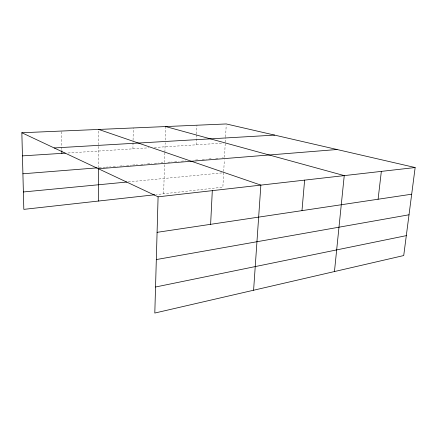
<?xml version="1.0" encoding="UTF-8"?>
<svg xmlns="http://www.w3.org/2000/svg" width="437" height="437" viewBox="0 0 437 437"><rect width="100%" height="100%" fill="white"/><g stroke="black" fill="none" stroke-linecap="round" stroke-linejoin="round"><path stroke-width="0.33" stroke-dasharray="2.19 1.64" d="M98.522 167.759L98.686 129.439M132.919 148.848L133.061 140.758M133.072 140.086L133.29 127.954M163.635 193.782L164.563 163.165M164.886 152.688L164.585 162.498L161.187 162.772M164.902 152.032L165.186 142.752M165.268 140.053L165.678 126.561M196.109 144.822L196.541 134.683M196.574 134.006L196.945 125.217M223.64 172.762L222.865 187.183L156.244 194.607M223.711 171.457L224.345 159.691M225.213 143.642L224.454 157.73L222.433 157.894M225.29 142.287L225.547 137.535M225.579 136.857L226.202 125.31M128.27 181.907L222.302 172.888M99.188 167.71L105.208 167.229M105.88 167.174L110.561 166.803M113.238 166.59L117.247 166.268M119.924 166.055L123.939 165.738M126.61 165.525L131.291 165.153M132.63 165.044L137.387 164.667M140.79 164.394L144.865 164.072M147.586 163.853L151.666 163.525M154.387 163.312L158.467 162.985M167.939 162.231L171.97 161.909M174.653 161.695L178.678 161.379M181.366 161.16L185.392 160.843M195.465 160.04L198.835 159.773M202.205 159.505L206.248 159.183M208.946 158.964L212.316 158.697M215.687 158.429L219.057 158.161M67.981 152.983L148.99 147.821M154.348 147.482L223.22 143.096M61.639 131.712L61.786 146.603M61.797 147.28L61.825 149.984"/><path stroke-width="0.66" d="M98.38 201.058L98.522 168.442M21.85 132.75L158.09 196.819L154.807 313.045L403.722 255.552L415.15 167.535L226.279 123.955L21.85 132.75L23.822 209.367L154.9 194.755M210.623 224.318L212.306 190.641M253.597 290.228L260.867 185.108L98.686 129.439M301.983 210.634L304.622 180.126M334.452 271.552L344.247 175.614L165.678 126.561M378.092 199.234L381.343 171.386M155.545 287.005L406.306 235.641M156.32 259.567L409.016 214.786M157.091 232.337L411.687 194.203M158.09 196.819L415.15 167.535M23.374 191.969L126.916 182.038M22.91 173.784L97.172 167.868M98.401 168.748L337.058 149.514M22.445 155.878L65.26 153.152M54.177 147.952L274.638 135.109M61.83 150.661L61.857 153.371"/></g></svg>
